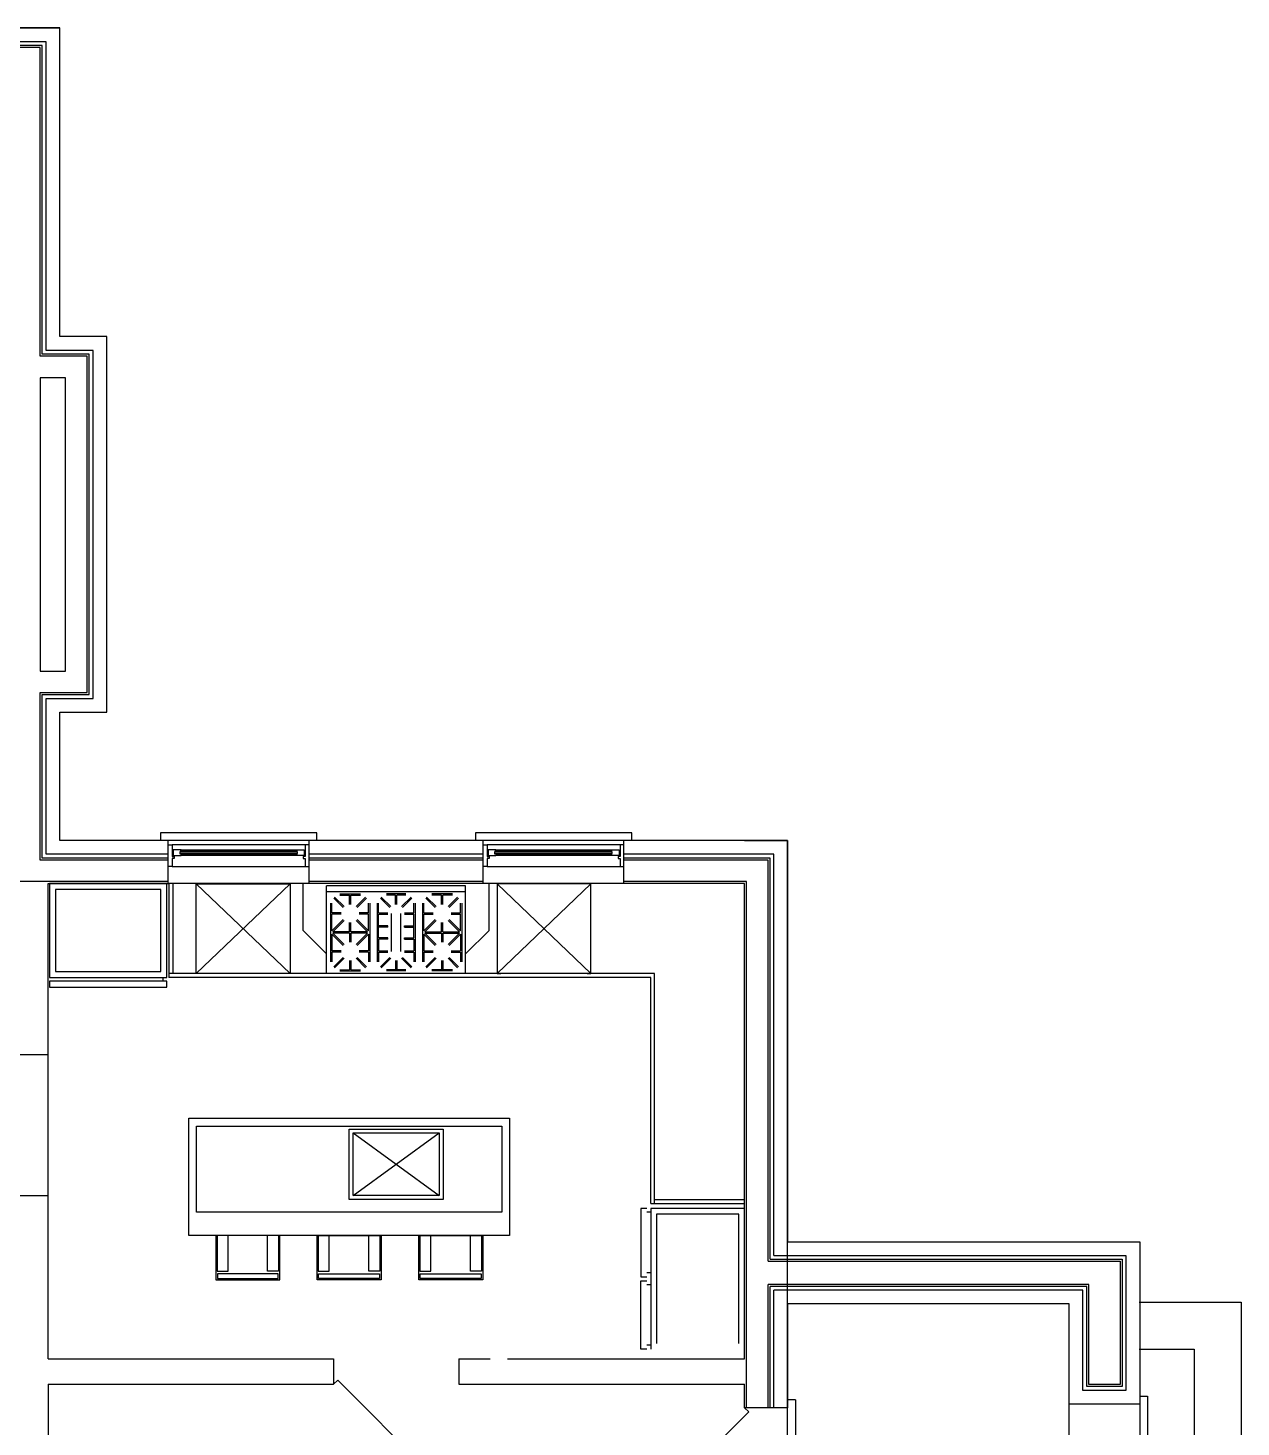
# Model space of a CAD drawing. Header units: metres. Extents: x -754 to 754, y 0 to 1179.
# Drawn here: x 443.9 to 754, y 617.1 to 974.8 of the extents above; entities that cross this region are included whole.
import ezdxf

# ---------------------------------------------------------------- set-up
doc = ezdxf.new("R2010")
doc.units = ezdxf.units.M

msp = doc.modelspace()

# ---------------------------------------------------------------- linework, layer by layer
at = {"layer": 'Defpoints', "elevation": 0.34}
msp.add_lwpolyline([(638.09, 512), (638.09, 664.5), (638.09, 767.08), (452, 767.08), (452, 799.91), (464, 799.91), (464, 895.91), (452, 895.91), (452, 974.83), (163, 974.83), (163, 936.08), (-163, 936.08), (-163, 974.83), (-452, 974.83)], dxfattribs=at)
at = {"layer": 'FP-Above'}
for p, q in [((449, 676.33, 0.34), (449, 712.33, 0.34)), ((728.09, 623, 0.34), (728.09, 549, 0.34))]:
    msp.add_line(p, q, dxfattribs=at)
at = {"layer": 'FP-Door'}
msp.add_line((710.09, 549, 0.34), (710.09, 623, 0.34), dxfattribs=at)
for points in [[(544.63, 605.41), (545.69, 606.47), (523.06, 629.1), (522, 628.04)], [(601.64, 596.59), (602.7, 595.53), (628.15, 620.98), (627.09, 622.04)]]:
    msp.add_lwpolyline(points, dxfattribs=at)
at = {"layer": 'FP-Fixture'}
for p, q in [((510.89, 756.04, 0.34), (486.89, 733.04, 0.34)), ((486.89, 756.04, 0.34), (510.89, 733.04, 0.34)), ((520.23, 733.08), (520.23, 755.52)), ((555.77, 755.52), (520.23, 755.52)), ((555.77, 733.08), (555.77, 755.52)), ((563.8, 756.04, 0.34), (587.8, 733.04, 0.34)), ((587.8, 756.04, 0.34), (563.8, 733.04, 0.34)), ((520.23, 754.03), (555.77, 754.03)), ((524.48, 749.94), (522.04, 752.37)), ((524.71, 750.18), (522.28, 752.61)), ((523.57, 753.42), (528.91, 753.42)), ((523.57, 753.08), (526.07, 753.08)), ((526.07, 750.74), (526.07, 753.08)), ((526.41, 750.74), (526.41, 753.08)), ((526.41, 753.08), (528.91, 753.08)), ((527.77, 750.18), (530.2, 752.61)), ((528.01, 749.94), (530.44, 752.37)), ((536.4, 749.94), (533.97, 752.37)), ((536.64, 750.18), (534.2, 752.61)), ((540.5, 753.42), (535.5, 753.42)), ((537.83, 753.08), (535.5, 753.08)), ((537.83, 750.74), (537.83, 753.08)), ((538.17, 750.74), (538.17, 753.08)), ((540.5, 753.08), (538.17, 753.08)), ((539.36, 750.18), (541.8, 752.61)), ((539.6, 749.94), (542.03, 752.37)), ((547.99, 749.94), (545.56, 752.37)), ((548.23, 750.18), (545.8, 752.61)), ((552.43, 753.42), (547.09, 753.42)), ((549.59, 753.08), (547.09, 753.08)), ((549.59, 750.74), (549.59, 753.08)), ((549.92, 750.74), (549.92, 753.08)), ((552.43, 753.08), (549.92, 753.08)), ((551.29, 750.18), (553.72, 752.61)), ((551.52, 749.94), (553.96, 752.37)), ((521.23, 751.08), (521.23, 736.06)), ((521.57, 748.58), (521.57, 751.08)), ((523.91, 748.58), (521.57, 748.58)), ((523.91, 748.24), (521.57, 748.24)), ((521.57, 743.97), (521.57, 748.24)), ((530.91, 748.58), (528.57, 748.58)), ((530.91, 748.24), (528.57, 748.24)), ((530.91, 748.58), (530.91, 751.08)), ((530.91, 743.97), (530.91, 748.24)), ((531.25, 751.08), (531.25, 736.06)), ((533.16, 751.08), (533.16, 736.06)), ((533.49, 748.58), (533.49, 751.08)), ((533.49, 748.58), (535.84, 748.58)), ((533.49, 742.24), (533.49, 748.24)), ((533.49, 748.24), (535.84, 748.24)), ((536.83, 738.73), (536.83, 748.41)), ((539.17, 738.73), (539.17, 748.41)), ((540.16, 748.58), (542.5, 748.58)), ((540.16, 748.24), (542.5, 748.24)), ((542.5, 748.58), (542.5, 751.08)), ((542.5, 742.24), (542.5, 748.24)), ((542.84, 751.08), (542.84, 736.06)), ((544.75, 751.08), (544.75, 736.06)), ((545.09, 748.58), (545.09, 751.08)), ((545.09, 748.58), (547.43, 748.58)), ((545.09, 743.97), (545.09, 748.24)), ((545.09, 748.24), (547.43, 748.24)), ((552.09, 748.58), (554.43, 748.58)), ((552.09, 748.24), (554.43, 748.24)), ((554.43, 748.58), (554.43, 751.08)), ((554.43, 743.97), (554.43, 748.24)), ((554.76, 751.08), (554.76, 736.06)), ((521.57, 743.97), (524.48, 746.88)), ((521.8, 743.74), (524.71, 746.64)), ((526.07, 743.74), (526.07, 746.08)), ((526.41, 743.74), (526.41, 746.08)), ((530.68, 743.74), (527.77, 746.64)), ((530.91, 743.97), (528.01, 746.88)), ((535.84, 745.24), (533.49, 745.24)), ((535.84, 744.91), (533.49, 744.91)), ((535.84, 744.91), (535.84, 745.24)), ((540.16, 744.91), (540.16, 745.24)), ((540.16, 745.24), (542.5, 745.24)), ((540.16, 744.91), (542.5, 744.91)), ((545.09, 743.97), (547.99, 746.88)), ((545.32, 743.74), (548.23, 746.64)), ((549.59, 743.74), (549.59, 746.08)), ((549.92, 743.74), (549.92, 746.08)), ((554.19, 743.74), (551.29, 746.64)), ((554.43, 743.97), (551.52, 746.88)), ((521.57, 743.17), (524.48, 740.26)), ((521.57, 743.17), (521.57, 738.9)), ((526.07, 743.74), (521.8, 743.74)), ((526.07, 743.4), (521.8, 743.4)), ((521.8, 743.4), (524.71, 740.5)), ((526.07, 743.4), (526.07, 741.06)), ((530.68, 743.74), (526.41, 743.74)), ((526.41, 743.4), (526.41, 741.06)), ((530.68, 743.4), (526.41, 743.4)), ((530.68, 743.4), (527.77, 740.5)), ((530.91, 743.17), (528.01, 740.26)), ((530.91, 743.17), (530.91, 738.9)), ((535.84, 742.24), (533.49, 742.24)), ((533.49, 741.9), (533.49, 738.9)), ((535.84, 741.9), (533.49, 741.9)), ((535.84, 741.9), (535.84, 742.24)), ((540.16, 741.9), (540.16, 742.24)), ((540.16, 742.24), (542.5, 742.24)), ((540.16, 741.9), (542.5, 741.9)), ((542.5, 741.9), (542.5, 738.9)), ((545.09, 743.17), (545.09, 738.9)), ((545.09, 743.17), (547.99, 740.26)), ((545.32, 743.74), (549.59, 743.74)), ((545.32, 743.4), (548.23, 740.5)), ((545.32, 743.4), (549.59, 743.4)), ((549.59, 743.4), (549.59, 741.06)), ((549.92, 743.74), (554.19, 743.74)), ((549.92, 743.4), (549.92, 741.06)), ((549.92, 743.4), (554.19, 743.4)), ((554.19, 743.4), (551.29, 740.5)), ((554.43, 743.17), (551.52, 740.26)), ((554.43, 743.17), (554.43, 738.9)), ((523.91, 738.9), (521.57, 738.9)), ((523.91, 738.56), (521.57, 738.56)), ((521.57, 738.56), (521.57, 736.06)), ((524.48, 737.2), (522.04, 734.77)), ((524.71, 736.97), (522.28, 734.53)), ((527.77, 736.97), (530.2, 734.53)), ((528.01, 737.2), (530.44, 734.77)), ((530.91, 738.9), (528.57, 738.9)), ((530.91, 738.56), (528.57, 738.56)), ((530.91, 738.56), (530.91, 736.06)), ((533.49, 738.9), (535.84, 738.9)), ((533.49, 738.56), (535.84, 738.56)), ((533.49, 738.56), (533.49, 736.06)), ((536.4, 737.2), (533.97, 734.77)), ((536.64, 736.97), (534.2, 734.53)), ((539.36, 736.97), (541.8, 734.53)), ((539.6, 737.2), (542.03, 734.77)), ((540.16, 738.9), (542.5, 738.9)), ((540.16, 738.56), (542.5, 738.56)), ((542.5, 738.56), (542.5, 736.06)), ((545.09, 738.9), (547.43, 738.9)), ((545.09, 738.56), (545.09, 736.06)), ((545.09, 738.56), (547.43, 738.56)), ((547.99, 737.2), (545.56, 734.77)), ((548.23, 736.97), (545.8, 734.53)), ((551.29, 736.97), (553.72, 734.53)), ((551.52, 737.2), (553.96, 734.77)), ((552.09, 738.9), (554.43, 738.9)), ((552.09, 738.56), (554.43, 738.56)), ((554.43, 738.56), (554.43, 736.06)), ((523.57, 734.06), (526.07, 734.06)), ((523.57, 733.73), (528.91, 733.73)), ((526.07, 736.4), (526.07, 734.06)), ((526.41, 736.4), (526.41, 734.06)), ((526.41, 734.06), (528.91, 734.06)), ((537.83, 734.06), (535.5, 734.06)), ((540.5, 733.73), (535.5, 733.73)), ((537.83, 736.4), (537.83, 734.06)), ((538.17, 736.4), (538.17, 734.06)), ((540.5, 734.06), (538.17, 734.06)), ((549.59, 734.06), (547.09, 734.06)), ((552.43, 733.73), (547.09, 733.73)), ((549.59, 736.4), (549.59, 734.06)), ((549.92, 736.4), (549.92, 734.06)), ((552.43, 734.06), (549.92, 734.06)), ((478.38, 732.08, 1.67), (478.38, 731.08, 1.67)), ((555.77, 733.08), (520.23, 733.08))]:
    msp.add_line(p, q, dxfattribs=at)
at = {"layer": 'FP-Fixture', "elevation": 0.34}
for points in [[(479.38, 756.08), (449.38, 756.08), (449.38, 732.08), (479.38, 732.08)], [(477.88, 754.58), (450.88, 754.58), (450.88, 733.58), (477.88, 733.58)], [(449.38, 731.08), (449.38, 729.58), (479.38, 729.58), (479.38, 731.08)]]:
    msp.add_lwpolyline(points, close=True, dxfattribs=at)
at = {"layer": 'FP-Fixture'}
for points in [[(487.89, 733.04), (486.89, 733.04), (486.89, 756.04), (510.89, 756.04), (510.89, 733.04), (509.89, 733.04)], [(586.8, 733.04), (587.8, 733.04), (587.8, 756.04), (563.8, 756.04), (563.8, 733.04), (564.8, 733.04)]]:
    msp.add_lwpolyline(points, dxfattribs=at)
at = {"layer": 'FP-Furniture'}
for p, q in [((527, 692.31, 0.34), (549, 676.31, 0.34)), ((527, 676.31, 0.34), (549, 692.31, 0.34))]:
    msp.add_line(p, q, dxfattribs=at)
for points in [[(526, 693.31), (550, 693.31), (550, 675.31), (526, 675.31)], [(527, 692.31), (549, 692.31), (549, 676.31), (527, 676.31)]]:
    msp.add_lwpolyline(points, close=True, dxfattribs=at)
at = {"layer": 'FP-Furniture', "color": 8, "elevation": 0.34}
for points in [[(508.23, 666.07), (491.86, 666.07), (491.86, 654.73), (508.23, 654.73)], [(517.81, 666.07), (534.18, 666.07), (534.18, 654.73), (517.81, 654.73)], [(543.76, 666.07), (560.13, 666.07), (560.13, 654.73), (543.76, 654.73)], [(507.87, 656.32), (492.29, 656.32), (492.29, 655.08), (507.87, 655.08)], [(518.18, 656.32), (533.75, 656.32), (533.75, 655.08), (518.18, 655.08)], [(544.13, 656.32), (559.7, 656.32), (559.7, 655.08), (544.13, 655.08)]]:
    msp.add_lwpolyline(points, close=True, dxfattribs=at)
for points in [[(492.22, 666.07), (492.22, 656.99), (495.02, 656.99), (495.02, 666.07)], [(507.94, 666.07), (507.94, 656.99), (505.14, 656.99), (505.14, 666.07)], [(518.1, 666.07), (518.1, 656.99), (520.9, 656.99), (520.9, 666.07)], [(533.83, 666.07), (533.83, 656.99), (531.03, 656.99), (531.03, 666.07)], [(544.05, 666.07), (544.05, 656.99), (546.85, 656.99), (546.85, 666.07)], [(559.78, 666.07), (559.78, 656.99), (556.98, 656.99), (556.98, 666.07)]]:
    msp.add_lwpolyline(points, dxfattribs=at)
at = {"layer": 'FP-Mill'}
for p, q in [((514.23, 744.08, 0.34), (514.23, 756.08, 0.34)), ((561.77, 744.08, 0.34), (561.77, 756.08, 0.34)), ((520.23, 738.08, 0.34), (514.23, 744.08, 0.34)), ((561.77, 744.08, 0.34), (555.77, 738.08, 0.34)), ((604.09, 733.08, 0.34), (479.89, 733.08, -0.01))]:
    msp.add_line(p, q, dxfattribs=at)
at = {"layer": 'FP-Mill', "elevation": -0.31}
msp.add_lwpolyline([(556.25, 756.08), (556.25, 756.08)], dxfattribs=at)
at = {"layer": 'FP-Mill'}
msp.add_lwpolyline([(604.08, 674.26), (604.09, 733.08)], dxfattribs=at)
at = {"layer": 'FP-Mill', "elevation": 0.34}
msp.add_lwpolyline([(487, 694.07), (565, 694.07), (565, 672.07), (487, 672.07)], close=True, dxfattribs=at)
at = {"layer": 'FP-Proposed Wall'}
for p, q in [((421.5, 974.83, 0.34), (452, 974.83, 0.34)), ((452, 895.91, 0.34), (452, 974.83, 0.34)), ((452, 767.08, 0.34), (452, 799.91, 0.34)), ((479.75, 767.08, 0.34), (452, 767.08, 0.34)), ((479.75, 756.08, 0.34), (479.75, 767.08, 0.34)), ((515.75, 756.08, 0.34), (515.75, 767.08, 0.34)), ((560.25, 767.08, 0.34), (515.75, 767.08, 0.34)), ((560.25, 756.08, 0.34), (560.25, 767.08, 0.34)), ((596.25, 756.08, 0.34), (596.25, 767.08, 0.34)), ((627.09, 767.08, 0.34), (596.25, 767.08, 0.34)), ((627.09, 767.08, 0.34), (638.09, 767.08, 0.34)), ((638.09, 767.08, 0.34), (638.09, 664.5, 0.34)), ((449, 712.33, 0.34), (449, 756.08, 0.34)), ((449, 756.08, 0.34), (479.75, 756.08, 0.34)), ((560.25, 756.08, 0.34), (515.75, 756.08, 0.34)), ((627.09, 756.08, 0.34), (596.25, 756.08, 0.34)), ((627.09, 634.56, 0.34), (627.09, 756.08, 0.34)), ((441, 712.33, 0.34), (449, 712.33, 0.34)), ((441, 676.33, 0.34), (449, 676.33, 0.34)), ((449, 634.55, 0.34), (449, 676.33, 0.34)), ((603.09, 672.02), (602.09, 672.02)), ((603.09, 656.52), (602.09, 656.52)), ((603.09, 653.52), (602.09, 653.52)), ((638.09, 648.58, 0.34), (638.09, 622.04, 0.34)), ((603.09, 638.02), (602.09, 638.02)), ((449, 634.55, 0.34), (522, 634.55, 0.34)), ((522, 634.55, 0.34), (522, 628.04, 0.34)), ((554, 634.56, 0.34), (554, 628.04, 0.34)), ((554, 634.56, 0.34), (562, 634.56, 0.34)), ((566.5, 634.56, 0.34), (627.09, 634.56, 0.34)), ((449, 628.04, 0.34), (449, 604, 0.34)), ((449, 628.04, 0.34), (522, 628.04, 0.34)), ((554, 628.04, 0.34), (627.09, 628.04, 0.34)), ((627.09, 622.04, 0.34), (627.09, 628.04, 0.34)), ((638.09, 622.04, 0.34), (627.09, 622.04, 0.34))]:
    msp.add_line(p, q, dxfattribs=at)
at = {"layer": 'FP-Proposed Wall', "elevation": 0.34}
for points in [[(452, 799.91), (464, 799.91), (464, 895.91), (452, 895.91)], [(638.09, 664.5), (728.09, 664.5), (728.09, 623), (710.09, 623), (710.09, 648.58), (638.09, 648.58)]]:
    msp.add_lwpolyline(points, dxfattribs=at)
at = {"layer": 'FP-Proposed Wall'}
for points in [[(602.09, 673.02), (600.59, 673.02), (600.59, 655.52), (602.09, 655.52)], [(627.09, 637.02), (627.09, 673.02), (603.09, 673.02), (603.09, 637.02)], [(625.59, 638.52), (625.59, 671.52), (604.59, 671.52), (604.59, 638.52)], [(602.09, 637.02), (600.59, 637.02), (600.59, 654.52), (602.09, 654.52)]]:
    msp.add_lwpolyline(points, dxfattribs=at)
at = {"layer": 'FP-Stair'}
for points, elevation in [([(728, 649.04), (754, 649.04), (754, 523.04), (728, 523.04)], 0.34), ([(728, 637.04), (742, 637.04), (742, 535.04), (728, 535.04)], 0.34), ([(640.09, 624.04), (640.09, 547.91), (638.09, 547.91)], 1.51), ([(640.09, 624.04), (638.09, 624.04)], -0.49)]:
    msp.add_lwpolyline(points, dxfattribs=dict(at, elevation=elevation))
msp.add_lwpolyline([(728.09, 625), (730.09, 625), (730.09, 547), (728.09, 547)], dxfattribs=at)
at = {"layer": 'FP-Wall Detail'}
for p, q in [((479.89, 756.08, -0.31), (479.89, 732.08)), ((480.89, 756.08, -0.31), (480.89, 733.08, -0.01)), ((603.08, 674.26), (627.09, 674.26, 0.34)), ((604.09, 675.27), (627.09, 675.26, 0.34))]:
    msp.add_line(p, q, dxfattribs=at)
for points, elevation in [([(447, 890.91), (447, 969.83), (416.5, 969.83)], 0.34), ([(447.5, 891.41), (447.5, 970.33), (417, 970.33)], 0.34), ([(448.5, 892.41), (448.5, 971.33), (418, 971.33)], 0.34), ([(479.75, 756.58), (441.5, 756.58), (441.5, 931.08)], 0.34), ([(447, 804.91), (459, 804.91), (459, 890.91), (447, 890.91)], 0.34), ([(447.5, 804.41), (459.5, 804.41), (459.5, 891.41), (447.5, 891.41)], 0.34), ([(448.5, 803.41), (460.5, 803.41), (460.5, 892.41), (448.5, 892.41)], 0.34), ([(447, 810.41), (453.5, 810.41), (453.5, 885.41), (447, 885.41)], 0.34), ([(447, 885.41), (447, 810.41)], 0.34), ([(479.75, 762.08), (447, 762.08), (447, 804.91)], 0.34), ([(479.75, 762.58), (447.5, 762.58), (447.5, 804.43)], 0.34), ([(479.75, 763.58), (448.5, 763.58), (448.5, 803.41)], 0.34), ([(560.25, 763.58), (515.75, 763.58)], 0.34), ([(560.25, 762.58), (515.75, 762.58)], 0.34), ([(560.25, 762.08), (515.75, 762.08)], 0.34), ([(634.59, 661), (634.59, 763.58), (596.25, 763.58)], 0.34), ([(633.59, 660), (633.59, 762.58), (596.25, 762.58)], 0.34), ([(633.09, 659.5), (633.09, 762.08), (596.25, 762.08)], 0.34), ([(560.25, 756.58), (515.75, 756.58)], 0.34), ([(557.25, 756.08), (557.25, 756.08)], -0.31), ([(627.59, 622.04), (627.59, 756.58), (596.25, 756.58)], 0.34), ([(633.09, 659.5), (723.09, 659.5), (723.09, 628), (715.09, 628), (715.09, 653.58), (633.09, 653.58)], 0.34), ([(633.59, 660), (723.59, 660), (723.59, 627.5), (714.59, 627.5), (714.59, 653.08), (633.59, 653.08)], 0.34), ([(634.59, 661), (724.59, 661), (724.59, 626.5), (713.59, 626.5), (713.59, 652.08), (634.59, 652.08)], 0.34), ([(633.09, 622.04), (633.09, 653.58)], 0.34), ([(633.59, 622.04), (633.59, 653.08)], 0.34), ([(634.59, 622.04), (634.59, 652.08)], 0.34)]:
    msp.add_lwpolyline(points, dxfattribs=dict(at, elevation=elevation))
for points in [[(603.09, 732.08), (479.89, 732.08)], [(603.08, 674.26), (603.09, 732.08)]]:
    msp.add_lwpolyline(points, dxfattribs=at)
at = {"layer": 'FP-Wall Detail', "elevation": 0.34}
msp.add_lwpolyline([(485, 696.07), (567, 696.07), (567, 666.07), (485, 666.07)], close=True, dxfattribs=at)
at = {"layer": 'FP-Wall Tag', "elevation": 0.34}
msp.add_lwpolyline([(627.09, 622.04), (627.09, 622.04)], dxfattribs=at)
at = {"layer": 'FP-Window'}
for p, q in [((477.75, 769.08), (477.75, 767.08)), ((517.75, 769.08), (477.75, 769.08)), ((517.75, 767.08), (517.75, 769.08)), ((558.25, 769.08), (558.25, 767.08)), ((598.25, 769.08), (558.25, 769.08)), ((598.25, 767.08), (598.25, 769.08)), ((514.75, 765.98), (480.75, 765.98)), ((595.25, 765.98), (561.25, 765.98)), ((482.75, 763.73), (482.75, 764.23)), ((483, 764.73), (512.5, 764.73)), ((483, 764.73), (483.25, 764.48)), ((483, 763.23), (483.25, 763.48)), ((512.5, 763.23), (483, 763.23)), ((483.25, 764.48), (483.25, 764.35)), ((483.25, 763.6), (483.25, 763.48)), ((512.5, 764.73), (512.25, 764.48)), ((512.25, 764.48), (512.25, 764.35)), ((512.25, 763.6), (512.25, 763.48)), ((512.5, 763.23), (512.25, 763.48)), ((512.75, 763.73), (512.75, 764.23)), ((563.25, 763.73), (563.25, 764.23)), ((563.5, 764.73), (593, 764.73)), ((563.5, 764.73), (563.75, 764.48)), ((563.5, 763.23), (563.75, 763.48)), ((593, 763.23), (563.5, 763.23)), ((563.75, 764.48), (563.75, 764.35)), ((563.75, 763.6), (563.75, 763.48)), ((593, 764.73), (592.75, 764.48)), ((592.75, 764.48), (592.75, 764.35)), ((592.75, 763.6), (592.75, 763.48)), ((593, 763.23), (592.75, 763.48)), ((593.25, 763.73), (593.25, 764.23)), ((480.75, 760.48), (514.75, 760.48)), ((561.25, 760.48), (595.25, 760.48)), ((515.75, 756.08), (479.75, 756.08)), ((479.75, 756.08), (479.75, 756.08)), ((596.25, 756.08), (560.25, 756.08)), ((560.25, 756.08), (560.25, 756.08))]:
    msp.add_line(p, q, dxfattribs=at)
for points in [[(479.75, 765.98), (480.75, 765.98), (480.75, 762.98), (481.25, 762.98), (481.25, 762.48), (480.75, 762.48), (480.75, 760.48), (479.75, 760.48), (479.75, 765.98)], [(515.75, 765.98), (514.75, 765.98), (514.75, 762.98), (514.25, 762.98), (514.25, 762.48), (514.75, 762.48), (514.75, 760.48), (515.75, 760.48), (515.75, 765.98)], [(560.25, 765.98), (561.25, 765.98), (561.25, 762.98), (561.75, 762.98), (561.75, 762.48), (561.25, 762.48), (561.25, 760.48), (560.25, 760.48), (560.25, 765.98)], [(596.25, 765.98), (595.25, 765.98), (595.25, 762.98), (594.75, 762.98), (594.75, 762.48), (595.25, 762.48), (595.25, 760.48), (596.25, 760.48), (596.25, 765.98)], [(483, 764.73), (481, 764.73), (481, 763.23), (483, 763.23)], [(512.75, 764.35), (482.75, 764.35), (482.75, 764.23), (512.75, 764.23)], [(512.75, 763.6), (482.75, 763.6), (482.75, 763.73), (512.75, 763.73)], [(512.5, 764.73), (514.5, 764.73), (514.5, 763.23), (512.5, 763.23)], [(563.5, 764.73), (561.5, 764.73), (561.5, 763.23), (563.5, 763.23)], [(593.25, 764.35), (563.25, 764.35), (563.25, 764.23), (593.25, 764.23)], [(593.25, 763.6), (563.25, 763.6), (563.25, 763.73), (593.25, 763.73)], [(593, 764.73), (595, 764.73), (595, 763.23), (593, 763.23)]]:
    msp.add_lwpolyline(points, dxfattribs=at)

doc.saveas('drawing.dxf')
